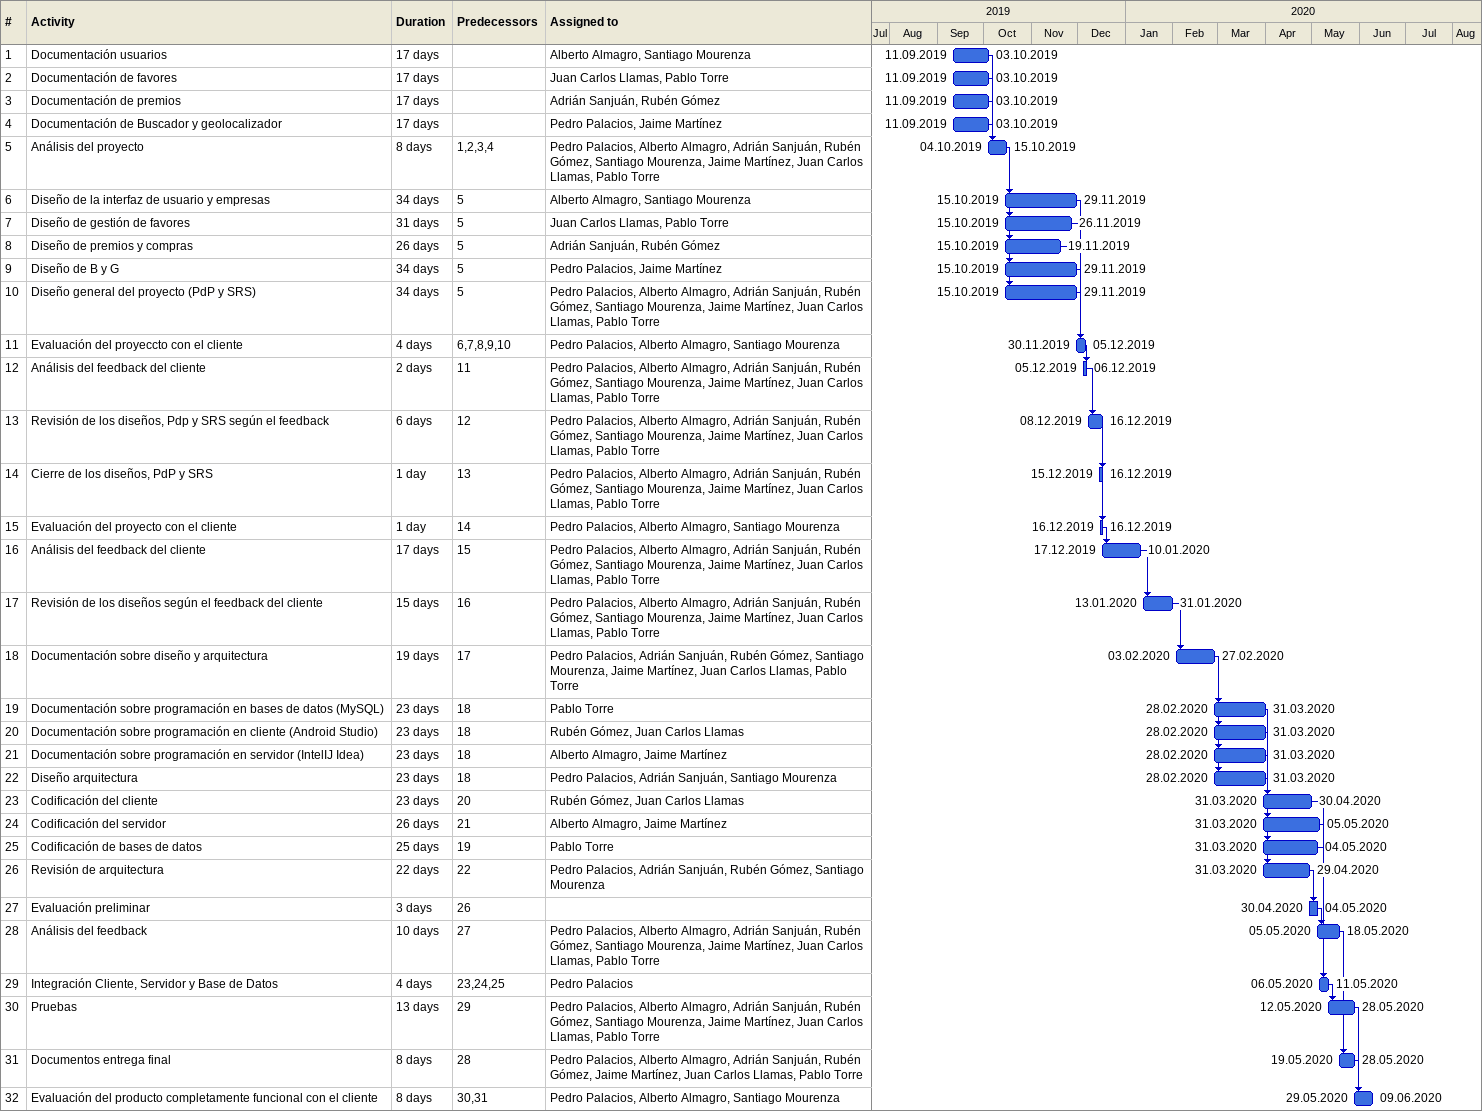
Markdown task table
| ID | Task | Duration | Start | Finish | Predecessors | Resources |
|---|---|---|---|---|---|---|
| 1 | Documentación usuarios | 17d | 2019-09-11 | 2019-10-03 |  | Alberto Almagro, Santiago Mourenza |
| 2 | Documentación de favores | 17d | 2019-09-11 | 2019-10-03 |  | Juan Carlos Llamas, Pablo Torre |
| 3 | Documentación de premios | 17d | 2019-09-11 | 2019-10-03 |  | Adrián Sanjuán, Rubén Gómez |
| 4 | Documentación de Buscador y geolocalizador | 17d | 2019-09-11 | 2019-10-03 |  | Pedro Palacios, Jaime Martínez |
| 5 | Análisis del proyecto | 8d | 2019-10-04 | 2019-10-15 | 1, 2, 3, 4 | Pedro Palacios, Alberto Almagro, Adrián Sanjuán, Rubén Gómez, Santiago Mourenza, Jaime Martínez, Juan Carlos Llamas, Pablo Torre |
| 6 | Diseño de la interfaz de usuario y empresas | 34d | 2019-10-15 | 2019-11-29 | 5 | Alberto Almagro, Santiago Mourenza |
| 7 | Diseño de gestión de favores | 31d | 2019-10-15 | 2019-11-26 | 5 | Juan Carlos Llamas, Pablo Torre |
| 8 | Diseño de premios y compras | 26d | 2019-10-15 | 2019-11-19 | 5 | Adrián Sanjuán, Rubén Gómez |
| 9 | Diseño de B y G | 34d | 2019-10-15 | 2019-11-29 | 5 | Pedro Palacios, Jaime Martínez |
| 10 | Diseño general del proyecto (PdP y SRS) | 34d | 2019-10-15 | 2019-11-29 | 5 | Pedro Palacios, Alberto Almagro, Adrián Sanjuán, Rubén Gómez, Santiago Mourenza, Jaime Martínez, Juan Carlos Llamas, Pablo Torre |
| 11 | Evaluación del proyeccto con el cliente | 4d | 2019-11-30 | 2019-12-05 | 6, 7, 8, 9, 10 | Pedro Palacios, Alberto Almagro, Santiago Mourenza |
| 12 | Análisis del feedback del cliente | 2d | 2019-12-05 | 2019-12-06 | 11 | Pedro Palacios, Alberto Almagro, Adrián Sanjuán, Rubén Gómez, Santiago Mourenza, Jaime Martínez, Juan Carlos Llamas, Pablo Torre |
| 13 | Revisión de los diseños, Pdp y SRS según el feedback | 6d | 2019-12-08 | 2019-12-16 | 12 | Pedro Palacios, Alberto Almagro, Adrián Sanjuán, Rubén Gómez, Santiago Mourenza, Jaime Martínez, Juan Carlos Llamas, Pablo Torre |
| 14 | Cierre de los diseños, PdP y SRS | 1d | 2019-12-15 | 2019-12-16 | 13 | Pedro Palacios, Alberto Almagro, Adrián Sanjuán, Rubén Gómez, Santiago Mourenza, Jaime Martínez, Juan Carlos Llamas, Pablo Torre |
| 15 | Evaluación del proyecto con el cliente | 1d | 2019-12-16 | 2019-12-16 | 14 | Pedro Palacios, Alberto Almagro, Santiago Mourenza |
| 16 | Análisis del feedback del cliente | 17d | 2019-12-17 | 2020-01-10 | 15 | Pedro Palacios, Alberto Almagro, Adrián Sanjuán, Rubén Gómez, Santiago Mourenza, Jaime Martínez, Juan Carlos Llamas, Pablo Torre |
| 17 | Revisión de los diseños según el feedback del cliente | 15d | 2020-01-13 | 2020-01-31 | 16 | Pedro Palacios, Alberto Almagro, Adrián Sanjuán, Rubén Gómez, Santiago Mourenza, Jaime Martínez, Juan Carlos Llamas, Pablo Torre |
| 18 | Documentación sobre diseño y arquitectura | 19d | 2020-02-03 | 2020-02-27 | 17 | Pedro Palacios, Adrián Sanjuán, Rubén Gómez, Santiago Mourenza, Jaime Martínez, Juan Carlos Llamas, Pablo Torre |
| 19 | Documentación sobre programación en bases de datos (MySQL) | 23d | 2020-02-28 | 2020-03-31 | 18 | Pablo Torre |
| 20 | Documentación sobre programación en cliente (Android Studio) | 23d | 2020-02-28 | 2020-03-31 | 18 | Rubén Gómez, Juan Carlos Llamas |
| 21 | Documentación sobre programación en servidor (IntelIJ Idea) | 23d | 2020-02-28 | 2020-03-31 | 18 | Alberto Almagro, Jaime Martínez |
| 22 | Diseño arquitectura | 23d | 2020-02-28 | 2020-03-31 | 18 | Pedro Palacios, Adrián Sanjuán, Santiago Mourenza |
| 23 | Codificación del cliente | 23d | 2020-03-31 | 2020-04-30 | 20 | Rubén Gómez, Juan Carlos Llamas |
| 24 | Codificación del servidor | 26d | 2020-03-31 | 2020-05-05 | 21 | Alberto Almagro, Jaime Martínez |
| 25 | Codificación de bases de datos | 25d | 2020-03-31 | 2020-05-04 | 19 | Pablo Torre |
| 26 | Revisión de arquitectura | 22d | 2020-03-31 | 2020-04-29 | 22 | Pedro Palacios, Adrián Sanjuán, Rubén Gómez, Santiago Mourenza |
| 27 | Evaluación preliminar | 3d | 2020-04-30 | 2020-05-04 | 26 |  |
| 28 | Análisis del feedback | 10d | 2020-05-05 | 2020-05-18 | 27 | Pedro Palacios, Alberto Almagro, Adrián Sanjuán, Rubén Gómez, Santiago Mourenza, Jaime Martínez, Juan Carlos Llamas, Pablo Torre |
| 29 | Integración Cliente, Servidor y Base de Datos | 4d | 2020-05-06 | 2020-05-11 | 23, 24, 25 | Pedro Palacios |
| 30 | Pruebas | 13d | 2020-05-12 | 2020-05-28 | 29 | Pedro Palacios, Alberto Almagro, Adrián Sanjuán, Rubén Gómez, Santiago Mourenza, Jaime Martínez, Juan Carlos Llamas, Pablo Torre |
| 31 | Documentos entrega final | 8d | 2020-05-19 | 2020-05-28 | 28 | Pedro Palacios, Alberto Almagro, Adrián Sanjuán, Rubén Gómez, Jaime Martínez, Juan Carlos Llamas, Pablo Torre |
| 32 | Evaluación del producto completamente funcional con el cliente | 8d | 2020-05-29 | 2020-06-09 | 30, 31 | Pedro Palacios, Alberto Almagro, Santiago Mourenza |
